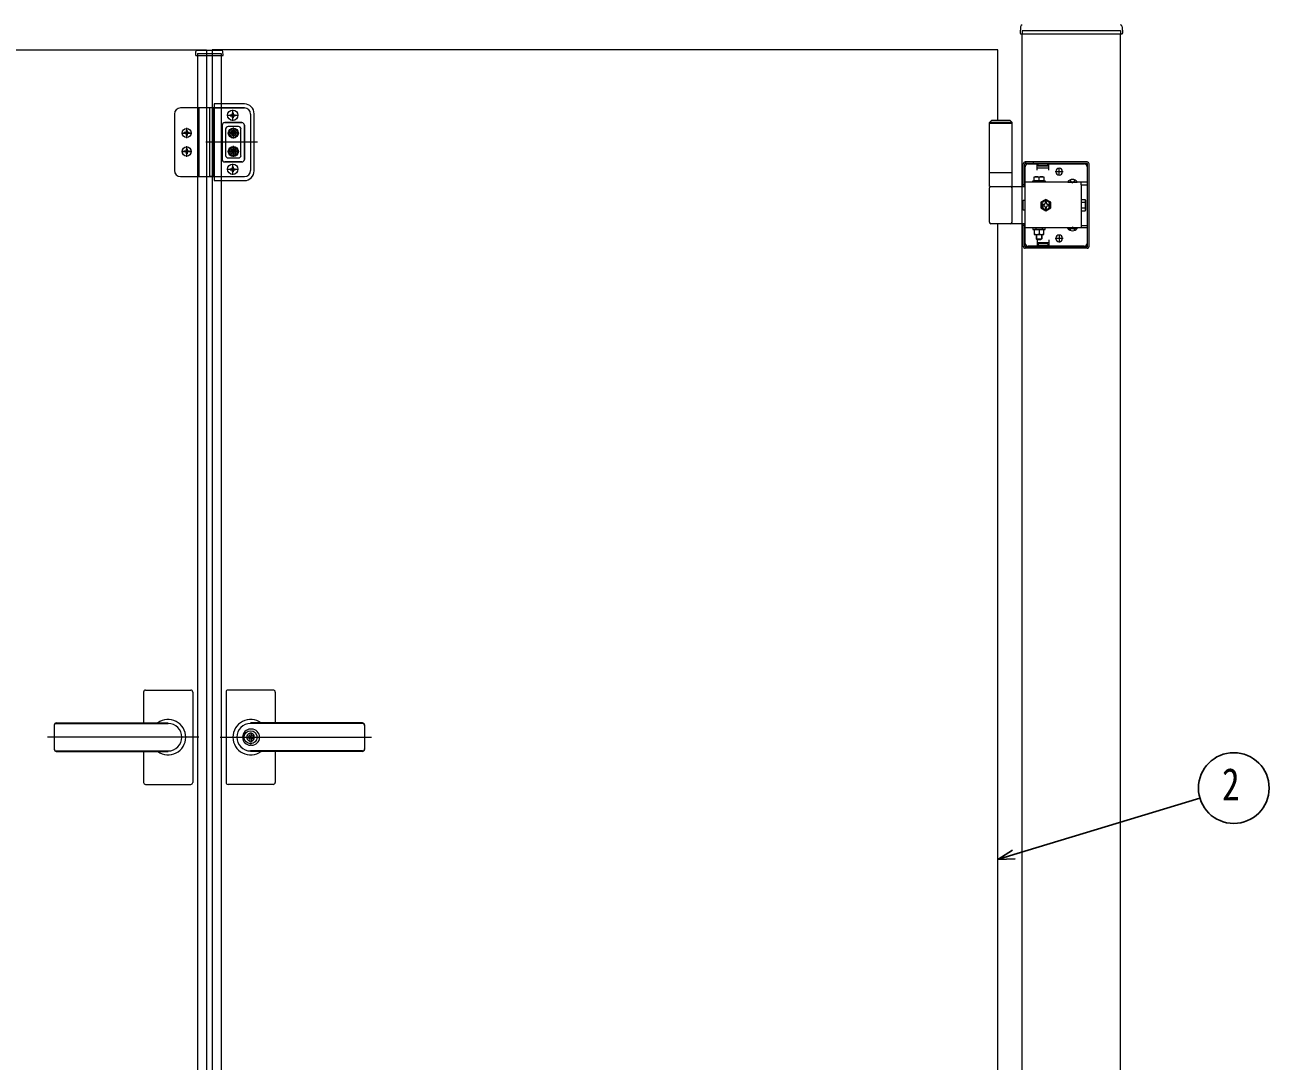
# Model space of a CAD drawing. Units: millimetres, scale not verified. Extents: x -4205 to 4205, y -2970 to 2970.
# Drawn here: x -1029 to 238, y 665 to 1720 of the extents above; entities that cross this region are included whole.
import ezdxf
from ezdxf.enums import TextEntityAlignment as Align

# ---------------------------------------------------------------- set-up
doc = ezdxf.new("R2010")
doc.units = ezdxf.units.MM
doc.header["$LTSCALE"] = 12
doc.layers.add('0-4_YKK_A1', color=4, linetype='Continuous', lineweight=18)
doc.layers.add('0-5_YKK_D', color=6, linetype='Continuous')
doc.styles.add('ＭＳ ゴシック', font='')
doc.styles.get('ＭＳ ゴシック').set_extended_font_data('MS Gothic')

msp = doc.modelspace()

# ---------------------------------------------------------------- linework, layer by layer
at = {"layer": '0-4_YKK_A1'}
for p, q in [((-14.73, 1718.29), (-15.08, 1711.63)), ((-14.58, 1711.1), (88.62, 1711.1)), ((-12.98, 1714.6), (-12.98, 1711.1)), ((-12.98, 14.6), (-12.98, 1711.1)), ((87.02, 14.6), (87.02, 1711.1)), ((88.77, 1718.29), (89.12, 1711.63)), ((-854.88, 1689.1), (-854.67, 1693.15)), ((-854.88, 1689.1), (-827.08, 1689.1)), ((-828.29, 1694.1), (-853.67, 1694.1)), ((-852.98, 1691.1), (-828.98, 1691.1)), ((-852.98, 1691.1), (-852.98, 1689.1)), ((-852.98, 1689.1), (-852.98, 100.1)), ((-828.98, 1691.1), (-828.98, 1689.1)), ((-828.98, 1689.1), (-828.98, 100.1)), ((-827.08, 1689.1), (-827.29, 1693.15)), ((-37.98, 1622.6), (-37.98, 1694.6)), ((-805.36, 1635.6), (-870.36, 1635.6)), ((-851.61, 1635.6), (-851.61, 1565.6)), ((-840.98, 1635.6), (-840.98, 1565.6)), ((-837.86, 1635.6), (-837.86, 1565.6)), ((-837.23, 1635.6), (-837.23, 1565.6)), ((-805.35, 1639.6), (-835.98, 1639.6)), ((-835.98, 1639.6), (-835.98, 1561.6)), ((-835.98, 1635.6), (-805.35, 1635.6)), ((-876.61, 1629.35), (-876.61, 1571.85)), ((-822.92, 1628.1), (-811.54, 1628.1)), ((-820.36, 1628.1), (-814.11, 1628.1)), ((-819.82, 1628.54), (-819.82, 1627.66)), ((-819.82, 1628.54), (-818.29, 1628.54)), ((-819.82, 1627.66), (-818.29, 1627.66)), ((-817.67, 1630.69), (-816.79, 1630.69)), ((-817.67, 1630.69), (-817.67, 1629.16)), ((-817.67, 1627.04), (-817.67, 1625.51)), ((-817.67, 1625.51), (-816.79, 1625.51)), ((-817.23, 1622.41), (-817.23, 1633.79)), ((-817.23, 1624.98), (-817.23, 1631.23)), ((-816.79, 1630.69), (-816.79, 1629.16)), ((-816.79, 1627.04), (-816.79, 1625.51)), ((-816.17, 1628.54), (-814.64, 1628.54)), ((-816.17, 1627.66), (-814.64, 1627.66)), ((-814.64, 1628.54), (-814.64, 1627.66)), ((-799.11, 1629.35), (-799.11, 1571.85)), ((-799.1, 1629.35), (-799.1, 1571.85)), ((-795.35, 1571.6), (-795.35, 1629.6)), ((-44.48, 1622.6), (-46.48, 1620.6)), ((-25.48, 1622.6), (-44.48, 1622.6)), ((-25.48, 1622.6), (-23.48, 1620.6)), ((-869.42, 1609.98), (-858.79, 1609.98)), ((-858.92, 1609.98), (-869.29, 1609.98)), ((-866.67, 1610.41), (-866.67, 1609.54)), ((-865.17, 1610.41), (-866.67, 1610.41)), ((-865.17, 1609.54), (-866.67, 1609.54)), ((-863.67, 1612.54), (-864.54, 1612.54)), ((-864.54, 1612.54), (-864.54, 1611.04)), ((-864.11, 1604.66), (-864.11, 1615.29)), ((-864.11, 1604.79), (-864.11, 1615.16)), ((-863.67, 1612.54), (-863.67, 1611.04)), ((-861.54, 1610.41), (-863.04, 1610.41)), ((-861.54, 1609.54), (-863.04, 1609.54)), ((-861.54, 1610.41), (-861.54, 1609.54)), ((-827.86, 1583.1), (-827.86, 1618.1)), ((-827.86, 1583.1), (-827.86, 1618.1)), ((-827.85, 1618.1), (-827.85, 1583.1)), ((-825.36, 1620.6), (-807.86, 1620.6)), ((-825.36, 1620.6), (-807.86, 1620.6)), ((-807.85, 1620.6), (-825.35, 1620.6)), ((-824.43, 1614.05), (-824.43, 1587.15)), ((-810.98, 1609.98), (-822.23, 1609.98)), ((-811.28, 1616.55), (-821.93, 1616.55)), ((-816.61, 1615.6), (-816.61, 1604.35)), ((-808.78, 1587.15), (-808.78, 1614.05)), ((-805.36, 1583.1), (-805.36, 1618.1)), ((-805.36, 1618.1), (-805.36, 1583.1)), ((-805.35, 1618.1), (-805.35, 1583.1)), ((-23.48, 1620.6), (-46.48, 1620.6)), ((-23.48, 1619.6), (-46.48, 1619.6)), ((-864.54, 1608.91), (-864.54, 1607.41)), ((-863.67, 1607.41), (-864.54, 1607.41)), ((-863.67, 1608.91), (-863.67, 1607.41)), ((-791.86, 1600.6), (-844.47, 1600.6)), ((-817.12, 1608.44), (-817.12, 1607.41)), ((-816.61, 1596.85), (-816.61, 1585.6)), ((-869.42, 1591.23), (-858.79, 1591.23)), ((-858.92, 1591.23), (-869.29, 1591.23)), ((-866.67, 1591.66), (-866.67, 1590.79)), ((-865.17, 1591.66), (-866.67, 1591.66)), ((-865.17, 1590.79), (-866.67, 1590.79)), ((-863.67, 1593.79), (-864.54, 1593.79)), ((-864.54, 1593.79), (-864.54, 1592.29)), ((-864.54, 1590.16), (-864.54, 1588.66)), ((-863.67, 1588.66), (-864.54, 1588.66)), ((-864.11, 1585.91), (-864.11, 1596.54)), ((-864.11, 1586.04), (-864.11, 1596.41)), ((-863.67, 1593.79), (-863.67, 1592.29)), ((-863.67, 1590.16), (-863.67, 1588.66)), ((-861.54, 1591.66), (-863.04, 1591.66)), ((-861.54, 1590.79), (-863.04, 1590.79)), ((-861.54, 1591.66), (-861.54, 1590.79)), ((-810.98, 1591.23), (-822.23, 1591.23)), ((-821.93, 1584.65), (-811.28, 1584.65)), ((-817.12, 1589.69), (-817.12, 1588.66)), ((-807.86, 1580.6), (-825.36, 1580.6)), ((-807.86, 1580.6), (-825.36, 1580.6)), ((-825.35, 1580.6), (-807.85, 1580.6)), ((-822.92, 1573.1), (-811.54, 1573.1)), ((-820.36, 1573.1), (-814.11, 1573.1)), ((-819.82, 1573.54), (-819.82, 1572.66)), ((-819.82, 1573.54), (-818.29, 1573.54)), ((-819.82, 1572.66), (-818.29, 1572.66)), ((-817.67, 1575.69), (-816.79, 1575.69)), ((-817.67, 1575.69), (-817.67, 1574.16)), ((-817.67, 1572.04), (-817.67, 1570.51)), ((-817.23, 1567.41), (-817.23, 1578.79)), ((-817.23, 1569.98), (-817.23, 1576.23)), ((-816.79, 1575.69), (-816.79, 1574.16)), ((-816.79, 1572.04), (-816.79, 1570.51)), ((-816.17, 1573.54), (-814.64, 1573.54)), ((-816.17, 1572.66), (-814.64, 1572.66)), ((-814.64, 1573.54), (-814.64, 1572.66)), ((-11.98, 1555.6), (-11.98, 1578.6)), ((-10.48, 1555.6), (-10.48, 1578.6)), ((53.02, 1580.6), (-9.98, 1580.6)), ((53.02, 1579.1), (-9.98, 1579.1)), ((-9.98, 1497.6), (-9.98, 1575.6)), ((-9.48, 1579.1), (-9.48, 1580.6)), ((-6.98, 1578.6), (2.02, 1578.6)), ((-1.48, 1579.1), (-1.48, 1580.6)), ((2.02, 1572.1), (2.02, 1578.6)), ((2.02, 1577.6), (14.02, 1577.6)), ((2.02, 1574.6), (14.02, 1574.6)), ((3.02, 1576.1), (3.02, 1579.1)), ((13.02, 1576.1), (3.02, 1576.1)), ((13.02, 1576.1), (13.02, 1579.1)), ((14.02, 1572.1), (14.02, 1578.6)), ((14.02, 1578.6), (50.02, 1578.6)), ((24.52, 1566.6), (24.52, 1574.6)), ((53.02, 1575.6), (53.02, 1557.3)), ((53.52, 1494.6), (53.52, 1578.6)), ((55.02, 1494.6), (55.02, 1578.6)), ((-870.36, 1565.6), (-805.36, 1565.6)), ((-835.98, 1565.6), (-840.98, 1565.6)), ((-835.98, 1565.6), (-805.35, 1565.6)), ((-835.98, 1561.6), (-805.35, 1561.6)), ((-817.67, 1570.51), (-816.79, 1570.51)), ((-23.48, 1569.6), (-46.48, 1569.6)), ((53.02, 1559.8), (-9.98, 1559.8)), ((-2.23, 1561.4), (10.27, 1561.4)), ((-2.23, 1559.8), (-2.23, 1561.4)), ((10.27, 1559.8), (-2.23, 1559.8)), ((-0.98, 1565.4), (9.02, 1565.4)), ((-0.98, 1561.4), (-0.98, 1565.4)), ((9.02, 1561.4), (-0.98, 1561.4)), ((4.02, 1561.4), (4.02, 1564.97)), ((9.02, 1565.4), (9.02, 1561.4)), ((10.27, 1561.4), (10.27, 1559.8)), ((28.52, 1570.6), (20.52, 1570.6)), ((21.27, 1570.35), (21.27, 1570.85)), ((27.77, 1570.35), (27.77, 1570.85)), ((33.27, 1560.31), (42.77, 1560.31)), ((33.27, 1560.31), (33.27, 1559.8)), ((33.27, 1559.8), (42.77, 1559.8)), ((35.67, 1562.3), (36.87, 1559.83)), ((36.87, 1559.83), (38.02, 1559.22)), ((39.16, 1559.83), (38.02, 1559.22)), ((40.37, 1562.3), (39.16, 1559.83)), ((42.77, 1560.31), (42.77, 1559.8)), ((47.02, 1557.3), (47.02, 1559.8)), ((-46.48, 1555.6), (-12.98, 1555.6)), ((-46.48, 1519.1), (-46.48, 1554.1)), ((-23.48, 1519.1), (-23.48, 1554.1)), ((-12.98, 1555.6), (-9.98, 1555.6)), ((-10.48, 1557.3), (-11.98, 1557.3)), ((47.02, 1557.3), (53.02, 1557.3)), ((47.02, 1557.3), (47.02, 1515.9)), ((11.02, 1542.37), (6.02, 1539.49)), ((6.02, 1539.49), (6.02, 1533.71)), ((6.02, 1533.71), (11.02, 1530.83)), ((7.87, 1536), (9.11, 1536)), ((10.42, 1539.75), (10.42, 1538.51)), ((11.62, 1539.75), (10.42, 1539.75)), ((10.42, 1534.69), (10.42, 1533.45)), ((16.02, 1539.49), (11.02, 1542.37)), ((11.02, 1530.83), (16.02, 1533.71)), ((11.62, 1538.51), (11.62, 1539.75)), ((14.17, 1537.2), (12.93, 1537.2)), ((12.93, 1536), (14.17, 1536)), ((14.17, 1536), (14.17, 1537.2)), ((16.02, 1533.71), (16.02, 1539.49)), ((47.32, 1540.5), (47.02, 1540.5)), ((47.32, 1542.37), (50.87, 1542.37)), ((47.32, 1530.83), (47.32, 1542.37)), ((47.32, 1532.7), (47.32, 1540.5)), ((47.32, 1539.49), (50.87, 1539.49)), ((47.32, 1533.71), (50.87, 1533.71)), ((51.32, 1541.6), (50.87, 1542.37)), ((51.32, 1541.6), (51.32, 1531.6)), ((47.32, 1532.7), (47.02, 1532.7)), ((47.32, 1530.83), (50.87, 1530.83)), ((51.32, 1531.6), (50.87, 1530.83)), ((-12.98, 1517.6), (-44.98, 1517.6)), ((-37.98, 222.6), (-37.98, 1517.6)), ((-9.98, 1517.6), (-12.98, 1517.6)), ((-11.98, 1494.6), (-11.98, 1517.6)), ((-10.48, 1515.9), (-11.98, 1515.9)), ((-10.48, 1494.6), (-10.48, 1517.6)), ((53.02, 1513.4), (-9.98, 1513.4)), ((10.27, 1513.4), (-2.23, 1513.4)), ((-2.23, 1513.4), (-2.23, 1511.8)), ((-2.23, 1511.8), (10.27, 1511.8)), ((-0.98, 1511.8), (-0.98, 1506.8)), ((9.02, 1511.8), (-0.98, 1511.8)), ((0.82, 1513.4), (0.82, 1511.8)), ((4.02, 1511.8), (4.02, 1507.23)), ((7.22, 1513.4), (7.22, 1511.8)), ((9.02, 1506.8), (9.02, 1511.8)), ((10.27, 1511.8), (10.27, 1513.4)), ((33.27, 1513.4), (42.77, 1513.4)), ((33.27, 1512.89), (33.27, 1513.4)), ((33.27, 1512.89), (42.77, 1512.89)), ((35.67, 1510.9), (36.87, 1513.37)), ((36.87, 1513.37), (38.02, 1513.98)), ((39.16, 1513.37), (38.02, 1513.98)), ((40.37, 1510.9), (39.16, 1513.37)), ((42.77, 1512.89), (42.77, 1513.4)), ((47.02, 1515.9), (47.02, 1513.4)), ((47.02, 1515.9), (53.02, 1515.9)), ((53.02, 1515.9), (53.02, 1497.6)), ((-0.98, 1506.8), (9.02, 1506.8)), ((1.02, 1506.8), (1.02, 1502.4)), ((1.02, 1502.4), (7.02, 1502.4)), ((1.02, 1502.4), (2.02, 1501.4)), ((1.56, 1506.8), (1.56, 1501.86)), ((2.02, 1501.4), (6.02, 1501.4)), ((2.02, 1501.1), (2.02, 1494.6)), ((2.02, 1498.6), (14.02, 1498.6)), ((2.02, 1495.6), (14.02, 1495.6)), ((3.02, 1497.1), (3.02, 1494.1)), ((13.02, 1497.1), (3.02, 1497.1)), ((7.02, 1502.4), (6.02, 1501.4)), ((6.48, 1506.8), (6.48, 1501.86)), ((7.02, 1506.8), (7.02, 1502.4)), ((13.02, 1497.1), (13.02, 1494.1)), ((14.02, 1501.1), (14.02, 1494.6)), ((28.52, 1502.6), (20.52, 1502.6)), ((21.27, 1502.85), (21.27, 1502.35)), ((24.52, 1506.6), (24.52, 1498.6)), ((27.77, 1502.85), (27.77, 1502.35)), ((53.02, 1494.1), (-9.98, 1494.1)), ((53.02, 1492.6), (-9.98, 1492.6)), ((-9.48, 1492.6), (-9.48, 1494.1)), ((2.02, 1494.6), (-6.98, 1494.6)), ((-1.48, 1492.6), (-1.48, 1494.1)), ((50.02, 1494.6), (14.02, 1494.6)), ((-907.98, 1040.6), (-907.98, 1009.17)), ((-905.98, 1042.6), (-859.98, 1042.6)), ((-857.98, 1040.6), (-857.98, 948.6)), ((-823.98, 1040.6), (-823.98, 948.6)), ((-775.98, 1042.6), (-821.98, 1042.6)), ((-773.98, 1040.6), (-773.98, 1009.17)), ((-998.99, 1007.1), (-998.99, 982.05)), ((-996.98, 1009.1), (-882.98, 1009.1)), ((-996.98, 1008.6), (-882.98, 1008.6)), ((-684.98, 1009.1), (-798.98, 1009.1)), ((-684.98, 1008.6), (-798.98, 1008.6)), ((-797.98, 1002.8), (-798.98, 1002.8)), ((-682.97, 1007.1), (-682.97, 982.05)), ((-851.81, 994.6), (-1005.97, 994.6)), ((-830.15, 994.6), (-675.99, 994.6)), ((-799.88, 999.15), (-799.88, 996.1)), ((-799.88, 999.15), (-798.08, 999.15)), ((-798.56, 995.28), (-799.88, 996.1)), ((-798.56, 993.92), (-799.88, 993.1)), ((-799.88, 993.1), (-799.88, 990.05)), ((-799.88, 990.05), (-798.08, 990.05)), ((-798.08, 999.15), (-798.08, 996.55)), ((-798.08, 992.65), (-798.08, 990.05)), ((-796.28, 995.6), (-797.9, 996.27)), ((-797.9, 992.93), (-796.28, 993.6)), ((-796.28, 995.6), (-796.28, 993.6)), ((-996.98, 980.6), (-882.98, 980.6)), ((-996.98, 980.1), (-882.98, 980.1)), ((-907.98, 980.04), (-907.98, 948.6)), ((-797.98, 986.4), (-798.98, 986.4)), ((-684.98, 980.6), (-798.98, 980.6)), ((-684.98, 980.1), (-798.98, 980.1)), ((-773.98, 980.04), (-773.98, 948.6)), ((-905.98, 946.6), (-859.98, 946.6)), ((-775.98, 946.6), (-821.98, 946.6))]:
    msp.add_line(p, q, dxfattribs=at)
for points in [[(-12.98, 1714.6), (87.02, 1714.6), (87.02, 1711.1)], [(-1243.98, 1694.6), (-843.98, 1694.6), (-843.98, 94.6), (-1243.98, 94.6), (-1243.98, 117.6)], [(-37.98, 1694.6), (-837.98, 1694.6), (-837.98, 94.6), (-37.98, 94.6), (-37.98, 117.6)], [(-818.14, 1610.49), (-819.17, 1610.49), (-819.17, 1609.46), (-818.14, 1609.46)], [(-816.09, 1611.51), (-816.09, 1612.54), (-817.12, 1612.54), (-817.12, 1611.51)], [(-815.07, 1609.46), (-814.04, 1609.46), (-814.04, 1610.49), (-815.07, 1610.49)], [(-46.48, 1555.6), (-46.48, 1569.6), (-46.48, 1620.6)], [(-23.48, 1555.6), (-23.48, 1569.6), (-23.48, 1620.6)], [(-817.12, 1607.41), (-816.09, 1607.41), (-816.09, 1608.44)], [(-818.14, 1591.74), (-819.17, 1591.74), (-819.17, 1590.71), (-818.14, 1590.71)], [(-816.09, 1592.76), (-816.09, 1593.79), (-817.12, 1593.79), (-817.12, 1592.76)], [(-817.12, 1588.66), (-816.09, 1588.66), (-816.09, 1589.69)], [(-815.07, 1590.71), (-814.04, 1590.71), (-814.04, 1591.74), (-815.07, 1591.74)], [(-9.98, 1531.5), (-11.98, 1531.5), (-11.98, 1541.7), (-9.98, 1541.7)], [(9.11, 1537.2), (7.87, 1537.2), (7.87, 1536)], [(10.42, 1533.45), (11.62, 1533.45), (11.62, 1534.69)]]:
    msp.add_lwpolyline(points, dxfattribs=at)
for centre, radius in [((-817.23, 1628.1), 5.31), ((-864.11, 1609.98), 4.69), ((-816.61, 1609.98), 5.12), ((-816.61, 1609.98), 4.38), ((-816.61, 1609.98), 2.81), ((-864.11, 1591.23), 4.69), ((-816.61, 1591.23), 5.12), ((-816.61, 1591.23), 4.38), ((-816.61, 1591.23), 2.81), ((-817.23, 1573.1), 5.31), ((-798.98, 994.6), 6.6)]:
    msp.add_circle(centre, radius, dxfattribs=at)
for centre, radius, start, end in [((-14.58, 1711.6), 0.5, 177, 270), ((-12.73, 1718.18), 2, 99.0011, 177), ((86.77, 1718.18), 2, 3, 80.9989), ((88.62, 1711.6), 0.5, 270, 3), ((-853.67, 1693.1), 1, 90, 177), ((-828.29, 1693.1), 1, 3, 90), ((-870.36, 1629.35), 6.25, 90, 180), ((-805.36, 1629.35), 6.25, 0, 90), ((-805.36, 1629.35), 6.25, 0, 90), ((-805.35, 1629.6), 10, 0, 90), ((-805.35, 1629.35), 6.25, 0, 90), ((-818.29, 1629.16), 0.625, 270, 0), ((-818.29, 1627.04), 0.625, 0, 90), ((-816.17, 1629.16), 0.625, 180, 270), ((-816.17, 1627.04), 0.625, 90, 180), ((-865.17, 1611.04), 0.625, 270, 0), ((-865.17, 1608.91), 0.625, 0, 90), ((-863.04, 1611.04), 0.625, 180, 270), ((-863.04, 1608.91), 0.625, 90, 180), ((-825.36, 1618.1), 2.5, 90, 180), ((-825.36, 1618.1), 2.5, 90, 180), ((-825.36, 1618.1), 2.5, 90, 180), ((-825.35, 1618.1), 2.5, 90, 180), ((-818.14, 1611.51), 1.02, 270, 0), ((-818.14, 1608.44), 1.02, 0, 90), ((-815.07, 1611.51), 1.02, 180, 270), ((-815.07, 1608.44), 1.02, 90, 180), ((-807.86, 1618.1), 2.5, 0, 90), ((-807.86, 1618.1), 2.5, 0, 90), ((-807.86, 1618.1), 2.5, 0, 90), ((-807.85, 1618.1), 2.5, 0, 90), ((-865.17, 1592.29), 0.625, 270, 0), ((-865.17, 1590.16), 0.625, 0, 90), ((-863.04, 1592.29), 0.625, 180, 270), ((-863.04, 1590.16), 0.625, 90, 180), ((-818.14, 1592.76), 1.02, 270, 0), ((-818.14, 1589.69), 1.02, 0, 90), ((-815.07, 1592.76), 1.02, 180, 270), ((-815.07, 1589.69), 1.02, 90, 180), ((-870.36, 1571.85), 6.25, 180, 270), ((-825.36, 1583.1), 2.5, 180, 270), ((-825.36, 1583.1), 2.5, 180, 270), ((-825.36, 1583.1), 2.5, 180, 270), ((-825.35, 1583.1), 2.5, 180, 270), ((-818.29, 1574.16), 0.625, 270, 0), ((-818.29, 1572.04), 0.625, 0, 90), ((-816.17, 1574.16), 0.625, 180, 270), ((-816.17, 1572.04), 0.625, 90, 180), ((-807.86, 1583.1), 2.5, 270, 0), ((-807.86, 1583.1), 2.5, 270, 0), ((-807.86, 1583.1), 2.5, 270, 0), ((-807.85, 1583.1), 2.5, 270, 0), ((-805.36, 1571.85), 6.25, 270, 0), ((-805.36, 1571.85), 6.25, 270, 0), ((-805.35, 1571.85), 6.25, 270, 0), ((-805.35, 1571.6), 10, 270, 0), ((-9.98, 1578.6), 2, 90, 180), ((-9.98, 1578.6), 0.5, 90, 180), ((-6.98, 1575.6), 3, 90, 180), ((24.52, 1570.85), 3.25, 0, 180), ((50.02, 1575.6), 3, 0, 90), ((53.02, 1578.6), 2, 0, 90), ((53.02, 1578.6), 0.5, 0, 90), ((1.52, 1557.97), 7.43, 70.34714, 109.65286), ((6.52, 1557.97), 7.43, 70.34714, 109.65286), ((24.52, 1570.35), 3.25, 180, 0), ((38.02, 1557.03), 5.77, 34.65097, 145.34903), ((-44.98, 1554.1), 1.5, 90, 180), ((-24.98, 1554.1), 1.5, 0, 90), ((11.02, 1536.6), 5, 76.88299, 190.15922), ((11.02, 1536.6), 5, 190.15922, 76.88299), ((11.02, 1536.6), 4.3, 83.27178, 183.77043), ((11.02, 1536.6), 4.3, 183.77043, 83.27178), ((9.11, 1538.51), 1.31, 270, 0), ((9.11, 1534.69), 1.31, 0, 90), ((12.93, 1538.51), 1.31, 180, 270), ((12.93, 1534.69), 1.31, 90, 180), ((48.76, 1540.93), 2.56, 325.61575, 34.38425), ((48.76, 1532.27), 2.56, 325.61575, 34.38425), ((41.77, 1536.6), 9.55, 342.41205, 17.58795), ((-44.98, 1519.1), 1.5, 180, 270), ((-24.98, 1519.1), 1.5, 270, 0), ((38.02, 1516.17), 5.77, 214.65097, 325.34903), ((-6.98, 1497.6), 3, 180, 270), ((1.52, 1514.23), 7.43, 250.34714, 289.65286), ((6.52, 1514.23), 7.43, 250.34714, 289.65286), ((24.52, 1502.85), 3.25, 0, 180), ((24.52, 1502.35), 3.25, 180, 0), ((50.02, 1497.6), 3, 270, 0), ((-9.98, 1494.6), 2, 180, 270), ((-9.98, 1494.6), 0.5, 180, 270), ((53.02, 1494.6), 0.5, 270, 0), ((53.02, 1494.6), 2, 270, 0), ((-905.98, 1040.6), 2, 90, 180), ((-859.98, 1040.6), 2, 0, 90), ((-821.98, 1040.6), 2, 90, 180), ((-775.98, 1040.6), 2, 0, 90), ((-996.99, 1007.1), 2, 90, 180), ((-996.99, 1006.6), 2, 90, 180), ((-882.98, 994.6), 18, 359.99634, 125.98541), ((-882.98, 994.6), 14, 270, 90), ((-798.98, 994.6), 18, 54.01459, 180.00366), ((-798.98, 994.6), 14, 90, 270), ((-798.98, 994.6), 8.2, 90, 270), ((-797.98, 994.6), 8.2, 270, 90), ((-684.97, 1007.1), 2, 0, 90), ((-684.97, 1006.6), 2, 0, 90), ((-882.98, 994.6), 18, 234.01459, 359.99634), ((-798.98, 994.6), 18, 180.00366, 305.98541), ((-798.98, 994.6), 4, 103.00288, 256.99712), ((-798.98, 994.6), 2, 116.74368, 243.25632), ((-798.98, 994.6), 0.8, 301.82132, 58.17868), ((-798.98, 994.6), 4, 283.00288, 76.99712), ((-797.78, 996.55), 0.3, 180, 247.38014), ((-797.78, 992.65), 0.3, 112.61986, 180), ((-996.99, 982.6), 2, 180, 270), ((-996.99, 982.1), 2, 180, 270), ((-684.97, 982.6), 2, 270, 0), ((-684.97, 982.1), 2, 270, 0), ((-905.98, 948.6), 2, 180, 270), ((-859.98, 948.6), 2, 270, 0), ((-821.98, 948.6), 2, 180, 270), ((-775.98, 948.6), 2, 270, 0)]:
    msp.add_arc(centre, radius, start, end, dxfattribs=at)
for centre, major_axis in [((-821.93, 1614.05), (-1.77, 1.77)), ((-811.28, 1614.05), (1.77, 1.77)), ((-821.93, 1587.15), (-1.77, -1.77)), ((-811.28, 1587.15), (1.77, -1.77))]:
    msp.add_ellipse(centre, major_axis=major_axis, ratio=0.999695, start_param=5.4979394, end_param=7.0684312, dxfattribs=at)
at = {"layer": '0-5_YKK_D'}
for points in [[(-37.98, 870.1), (-21.71, 875.03), (167.91, 932.45)], [(-20.39, 870.67), (-37.98, 870.1), (-23.03, 879.39)]]:
    msp.add_lwpolyline(points, dxfattribs=at)
msp.add_circle((202.39, 942.8), 36, dxfattribs=at)

# ---------------------------------------------------------------- texts
at = {"layer": '0-5_YKK_D', "style": 'ＭＳ ゴシック', "width": 0.8}
msp.add_text('2', height=32.99, dxfattribs=at).set_placement((190.39, 920.3), align=Align.BOTTOM_LEFT)

doc.saveas('drawing.dxf')
